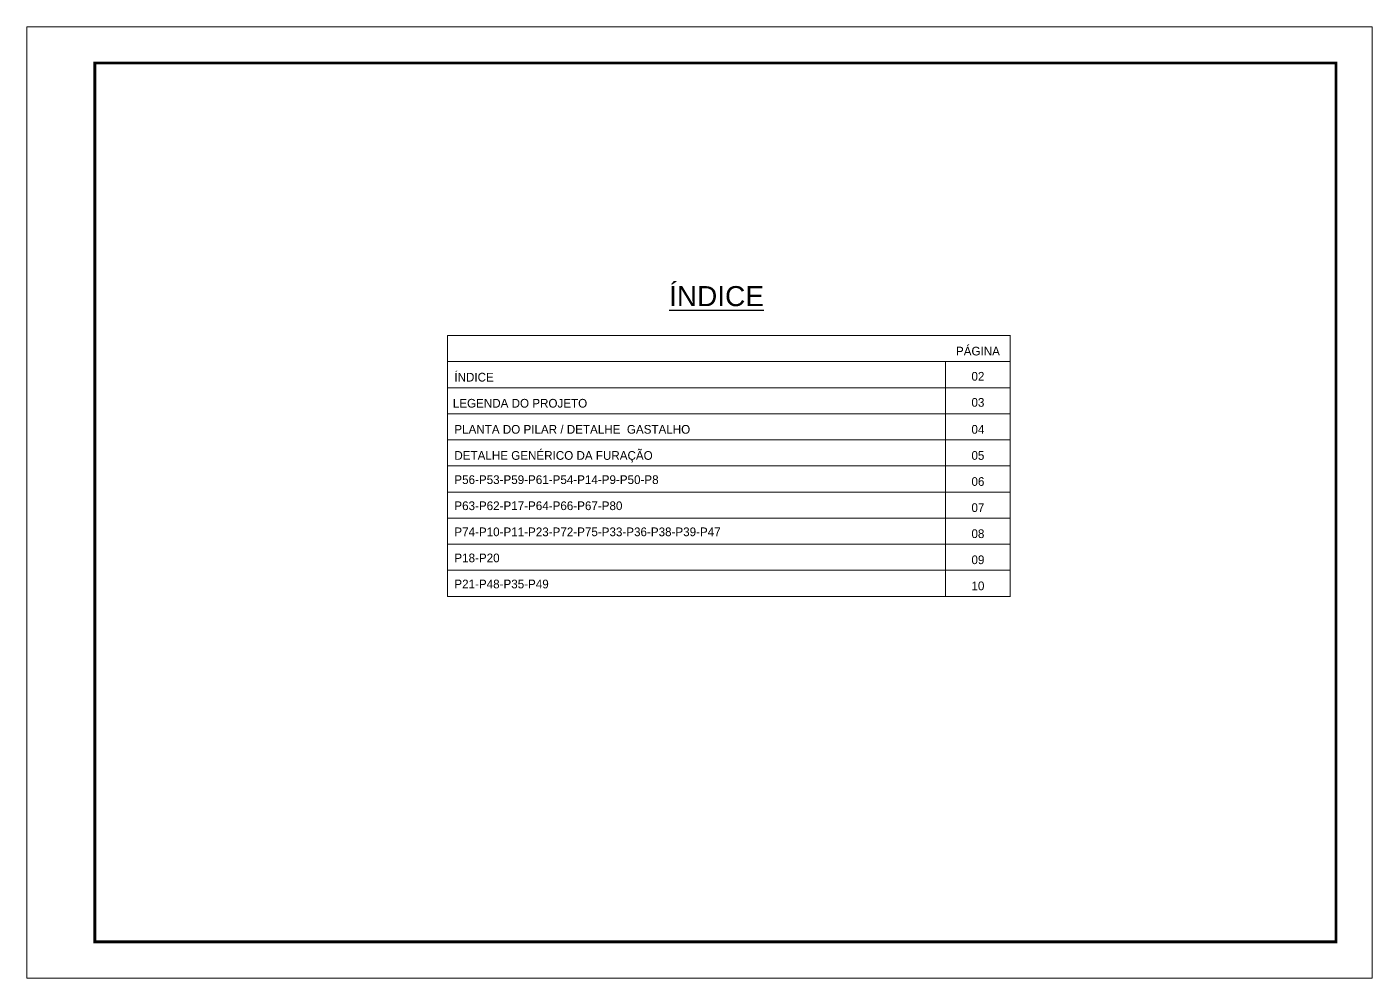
# Model space of a CAD drawing. Extents: x 1959 to 8212, y 239 to 4735.
# Drawn here: x 3544 to 5029, y 3685 to 4735 of the extents above; entities that cross this region are included whole.
import ezdxf
from ezdxf.enums import TextEntityAlignment as Align

# ---------------------------------------------------------------- set-up
doc = ezdxf.new("R2010")
doc.units = 0
doc.layers.add('CARIMBO', color=255, linetype='Continuous', lineweight=9)
doc.layers.add('Folhas', color=255, linetype='Continuous', lineweight=9)
doc.styles.add('ARIAL', font='arial.ttf')
doc.styles.add('Tecnologia', font='')
doc.styles.get('Tecnologia').set_extended_font_data('Forgotten Futurist')

msp = doc.modelspace()

# ---------------------------------------------------------------- linework, layer by layer
at = {"layer": 'CARIMBO'}
for p, q in [((4008.16, 4394.54), (4629.54, 4394.54)), ((4008.16, 4394.54), (4629.54, 4394.54)), ((4008.16, 4394.54), (4008.16, 4106.57)), ((4629.36, 4394.54), (4629.36, 4106.57)), ((4008.16, 4365.74), (4629.54, 4365.74)), ((4008.16, 4365.74), (4629.54, 4365.74)), ((4008.16, 4365.74), (4629.54, 4365.74)), ((4557.72, 4365.74), (4557.72, 4106.57)), ((4008.16, 4336.94), (4629.54, 4336.94)), ((4008.16, 4308.15), (4629.54, 4308.15)), ((4008.16, 4279.35), (4629.54, 4279.35)), ((4008.16, 4279.35), (4629.54, 4279.35)), ((4008.16, 4250.56), (4629.54, 4250.56)), ((4008.16, 4250.56), (4629.54, 4250.56)), ((4008.16, 4221.76), (4629.54, 4221.76)), ((4008.16, 4221.76), (4629.54, 4221.76)), ((4008.16, 4192.96), (4629.54, 4192.96)), ((4008.16, 4192.96), (4629.54, 4192.96)), ((4008.16, 4164.17), (4629.54, 4164.17)), ((4008.16, 4164.17), (4629.54, 4164.17)), ((4008.16, 4135.37), (4629.54, 4135.37)), ((4008.16, 4135.37), (4629.54, 4135.37)), ((4008.16, 4106.57), (4629.54, 4106.57)), ((4008.16, 4106.57), (4629.54, 4106.57))]:
    msp.add_line(p, q, dxfattribs=at)
at = {"layer": 'Folhas'}
msp.add_lwpolyline([(3543.77, 3685.22), (5028.77, 3685.22), (5028.77, 4735.22), (3543.77, 4735.22)], close=True, dxfattribs=at)
at = {"layer": 'Folhas', "color": 30, "const_width": 3}
msp.add_lwpolyline([(3618.77, 3725.22), (4988.77, 3725.22), (4988.77, 4695.22), (3618.77, 4695.22)], close=True, dxfattribs=at)

# ---------------------------------------------------------------- texts
at = {"color": 0, "linetype": 'Continuous', "ltscale": 5, "style": 'ARIAL'}
msp.add_text('%%UÍNDICE', height=22.118, dxfattribs=at).set_placement((4305.06, 4426.97), align=Align.CENTER)
at = {"layer": 'CARIMBO', "style": 'Tecnologia'}
for s, p in [('PÁGINA', (4593.63, 4372.55)), ('02', (4593.63, 4344.72)), ('03', (4593.63, 4315.92)), ('04', (4593.63, 4286.16)), ('05', (4593.63, 4257.36)), ('06', (4593.63, 4228.57)), ('07', (4593.63, 4199.77)), ('08', (4593.63, 4170.97)), ('09', (4593.63, 4142.18)), ('10', (4593.63, 4113.38))]:
    msp.add_text(s, height=9.599, dxfattribs=at).set_placement(p, align=Align.CENTER)
for s, height, p in [('ÍNDICE', 9.599, (4015.66, 4343.75)), ('LEGENDA DO PROJETO', 9.5987, (4013.95, 4314.96)), ('PLANTA DO PILAR / DETALHE  GASTALHO ', 9.5987, (4015.66, 4286.16)), ('DETALHE GENÉRICO DA FURAÇÃO', 9.5987, (4015.66, 4257.36)), ('P56-P53-P59-P61-P54-P14-P9-P50-P8', 9.5987, (4015.66, 4230.62)), ('P63-P62-P17-P64-P66-P67-P80', 9.5987, (4015.66, 4201.83)), ('P74-P10-P11-P23-P72-P75-P33-P36-P38-P39-P47', 9.5987, (4015.66, 4173.03)), ('P18-P20', 9.599, (4015.66, 4144.23)), ('P21-P48-P35-P49', 9.5987, (4015.66, 4115.44))]:
    msp.add_text(s, height=height, dxfattribs=at).set_placement(p)

doc.saveas('drawing.dxf')
